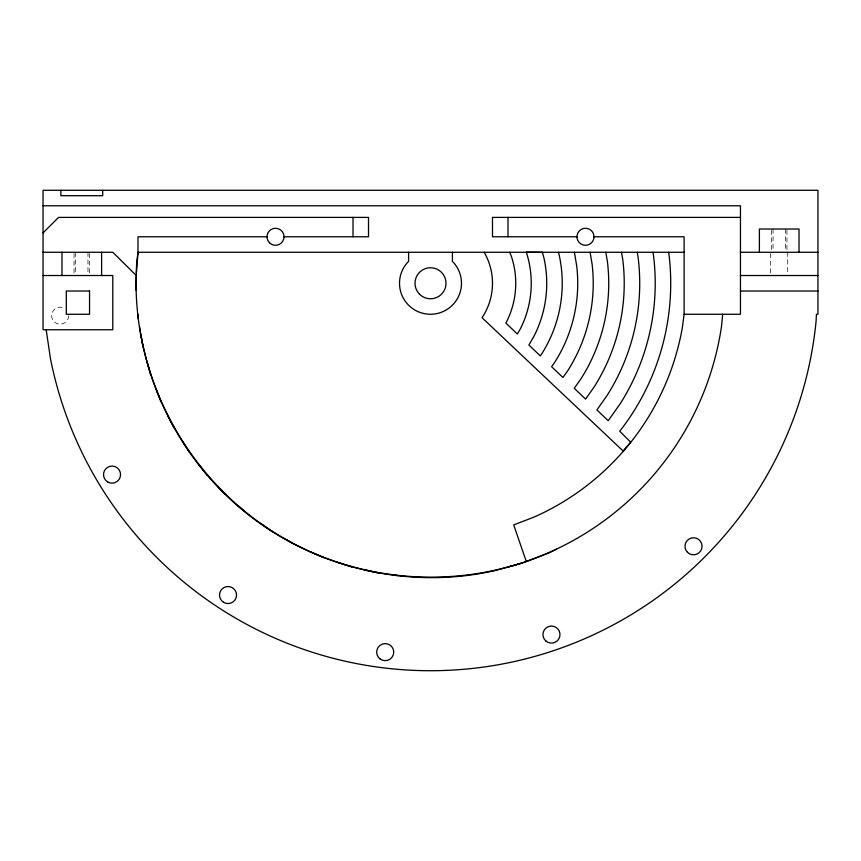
<?xml version="1.0" encoding="UTF-8"?>
<svg xmlns="http://www.w3.org/2000/svg" width="861" height="861" viewBox="0 0 861 861"><rect width="100%" height="100%" fill="white"/><g stroke="black" fill="none" stroke-linecap="round" stroke-linejoin="round"><path stroke-width="0.65" stroke-dasharray="4.3 3.23" d="M787.729 252.273L787.729 274.228M786.954 230.317L786.954 250.981M785.383 229.026L785.383 250.981M773.027 229.026L773.027 250.981M771.456 230.317L771.456 250.981M770.681 253.564L770.681 274.228M89.544 253.564L89.544 274.228M87.973 252.273L87.973 274.228M75.617 252.273L75.617 274.228M74.046 253.564L74.046 274.228M68.654 315.675A8.524 8.524 0 0 1 58.656 324.07A8.524 8.524 0 0 1 52.123 312.758A8.524 8.524 0 0 1 64.392 308.292"/><path stroke-width="1.29" d="M494.343 570.725C400.117 592.045 296.851 563.277 227.218 496.313C164.203 436.387 130.215 347.995 136.856 261.281L137.986 252.273L137.986 236.775L266.996 236.775M136.382 275.509L136.124 290.168M136.468 272.926L137.986 252.273L684.108 252.273M722.702 314.265L721.507 326.437A294.193 294.193 0 0 1 556.281 549.21L549.533 552.601L522.562 562.976L494.698 570.649M594.004 236.775A8.524 8.524 0 0 1 581.218 244.158A8.524 8.524 0 0 1 581.218 229.392A8.524 8.524 0 0 1 594.004 236.775L684.108 236.775L684.108 314.265L682.407 327.266A255.717 255.717 0 0 1 533.874 517.16L513.705 524.919L526.308 561.533M43.05 232.9L58.548 217.402L368.508 217.402L368.508 236.775L284.044 236.775M556.281 549.21C469.084 590.872 361.954 585.609 279.255 535.607C204.66 491.061 152.096 412.397 139.493 326.437M508.453 566.861L522.218 563.083M43.05 205.779L740.46 205.779L740.46 314.265L684.108 314.265M740.46 217.402L492.492 217.402L492.492 236.775L576.956 236.775M43.05 252.273L112.791 252.273L136.49 275.724M740.46 252.273L817.95 252.273M43.05 275.52L112.791 275.52L112.791 329.763L43.05 329.763L43.05 190.281L817.95 190.281L817.95 314.265L816.432 314.265L816.088 321.25A387.45 387.45 0 0 1 50.498 358.854L46.182 329.763M740.46 275.52L817.95 275.52M740.46 291.018L817.95 291.018M393.994 575.105L397.857 575.589M400.43 575.912L404.293 576.396M365.57 570.122L378.216 572.995M351.654 566.979L337.77 562.373M310.853 551.944L323.887 557.756M285.099 538.921L296.367 545.336M260.743 523.434L272.388 531.678M238.013 505.644L244.879 511.585M217.144 485.701L225.173 494.171M207.318 475.358L205.488 473.033M198.331 463.821L203.906 470.989M189.571 452.552L187.289 448.968M182.446 441.284L185.901 446.773M484.108 252.273L485.173 254.049A61.992 61.992 0 0 1 482.042 317.709L623.116 450.992L630.726 442.188L619.716 431.264A240.219 240.219 0 0 0 668.943 254.124L668.62 252.273M167.572 415.056L173.954 427.809M155.916 388.645L161.018 401.969M509.798 252.273L511.563 256.933A85.239 85.239 0 0 1 506.451 321.971L505.837 323.026L517.375 334.036L520.259 328.999A100.737 100.737 0 0 0 526.308 252.144L542.387 252.273L544.034 258.354A116.235 116.235 0 0 1 534.068 336.038L528.912 345.035L540.299 355.905L541.451 354.291A131.733 131.733 0 0 0 559.176 255.039L558.423 252.273M146.908 361.222L150.686 374.987M652.918 252.273L653.564 256.008A224.721 224.721 0 0 1 620.221 403.701L608.221 420.706L596.899 409.911L607.134 395.393A209.223 209.223 0 0 0 638.173 257.891L637.205 252.273M621.502 252.273L622.794 259.764A193.725 193.725 0 0 1 594.058 387.095L585.577 399.106L574.255 388.3L580.971 378.786A178.227 178.227 0 0 0 607.414 261.647L605.8 252.273M140.86 334.337L143.044 347.112M590.097 252.273L592.099 264.144A162.729 162.729 0 0 1 567.55 371.005L562.933 377.495L551.61 366.7L554.506 362.642A147.231 147.231 0 0 0 576.709 265.963L574.405 252.273M138.212 318.99L137.868 314.265M799.019 252.273L799.019 229.026L759.391 229.026L759.391 252.273M507.99 217.402L507.99 236.775M452.412 252.273L452.412 261.357A30.996 30.996 0 0 1 452.412 305.181A30.996 30.996 0 0 1 408.588 305.181A30.996 30.996 0 0 1 408.588 261.357L408.588 252.273M353.01 217.402L353.01 236.775M102.717 190.281L102.717 195.705L60.873 195.705L60.873 190.281M101.609 252.273L101.609 275.52M61.981 252.273L61.981 275.52M89.544 291.018L66.297 291.018L66.297 314.265L89.544 314.265L89.544 291.018M269.493 242.802A8.524 8.524 0 0 0 283.753 238.981A8.524 8.524 0 0 0 273.314 228.542A8.524 8.524 0 0 0 269.493 242.802M107.776 481.999A8.524 8.524 0 0 0 120.562 474.615A8.524 8.524 0 0 0 107.776 467.232A8.524 8.524 0 0 0 107.776 481.999M223.386 602.194A8.524 8.524 0 0 0 236.538 595.489A8.524 8.524 0 0 0 224.161 587.45A8.524 8.524 0 0 0 223.386 602.194M380.078 658.945A8.524 8.524 0 0 0 393.671 653.176A8.524 8.524 0 0 0 381.875 644.286A8.524 8.524 0 0 0 380.078 658.945M545.874 641.004A8.524 8.524 0 0 0 559.833 636.204A8.524 8.524 0 0 0 548.694 626.517A8.524 8.524 0 0 0 545.874 641.004M687.487 552.31A8.524 8.524 0 0 0 701.747 548.489A8.524 8.524 0 0 0 691.308 538.05A8.524 8.524 0 0 0 687.487 552.31M419.544 294.225A15.498 15.498 0 0 0 445.471 287.283A15.498 15.498 0 0 0 426.486 268.298A15.498 15.498 0 0 0 419.544 294.225"/></g></svg>
